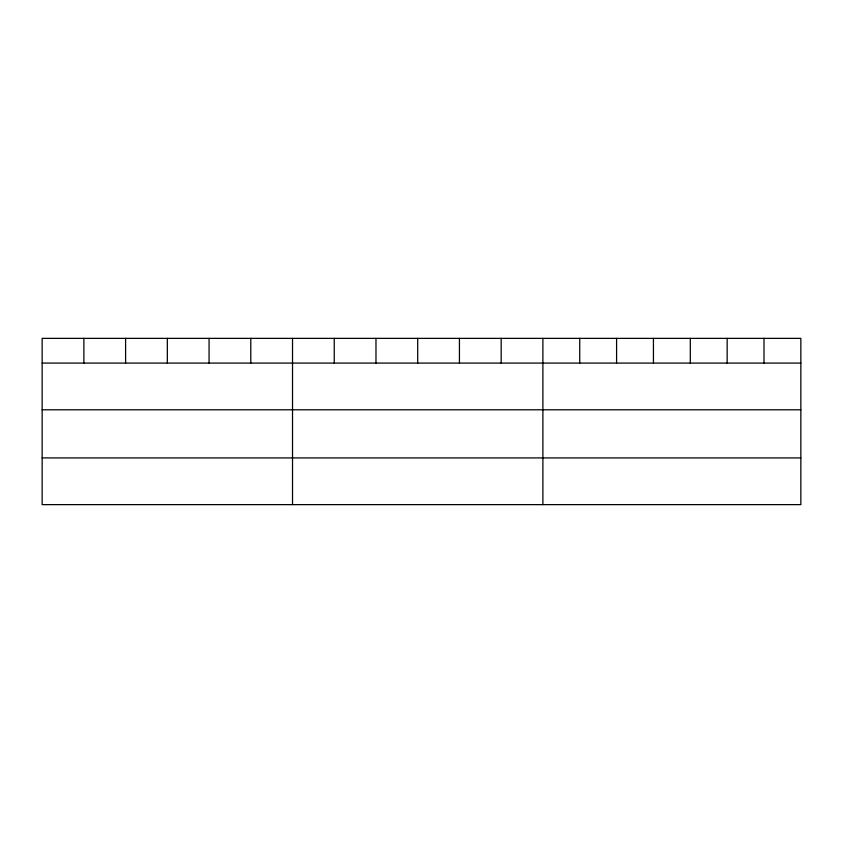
<?xml version="1.0" encoding="UTF-8"?>
<svg xmlns="http://www.w3.org/2000/svg" width="843" height="843" viewBox="0 0 843 843"><rect width="100%" height="100%" fill="white"/><g stroke="black" fill="none" stroke-linecap="round" stroke-linejoin="round"><path stroke-width="1.26" d="M800.85 363.08L800.85 504.63L42.15 504.63L42.15 338.37L800.85 338.37L800.85 363.08L42.15 363.08M42.15 409.793L800.85 409.793M42.15 457.918L800.85 457.918M764 338.37L764 363.08M727.151 338.37L727.151 363.08M690.301 338.37L690.301 363.08M653.441 338.37L653.441 363.08M616.591 338.37L616.591 363.08M579.742 338.37L579.742 363.08M542.892 338.37L542.892 504.63M501.163 338.37L501.163 363.08M459.435 338.37L459.435 363.08M417.706 338.37L417.706 363.08M375.978 338.37L375.978 363.08M334.249 338.37L334.249 363.08M292.521 338.37L292.521 504.63M250.792 338.37L250.792 363.08M209.064 338.37L209.064 363.08M167.335 338.37L167.335 363.08M125.607 338.37L125.607 363.08M83.878 338.37L83.878 363.08"/></g></svg>
